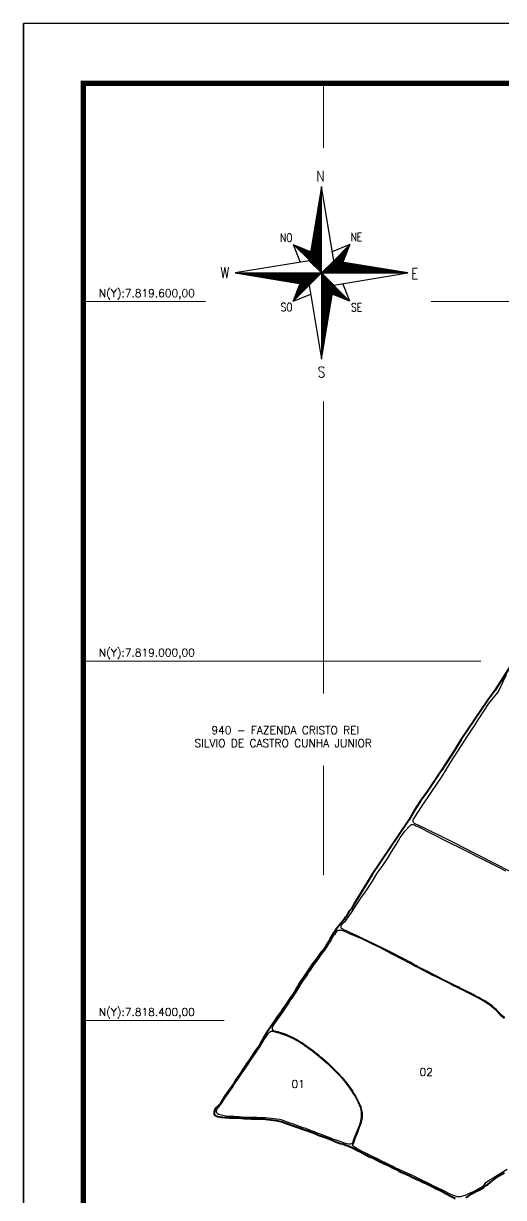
# Model space of a CAD drawing. Extents: x 730299 to 732399, y 7817094 to 7820064.
# Drawn here: x 730299 to 731101, y 7818104 to 7820064 of the extents above; entities that cross this region are included whole.
import ezdxf
from ezdxf.enums import TextEntityAlignment as Align

# ---------------------------------------------------------------- set-up
doc = ezdxf.new("R2010")
doc.units = 0
doc.header["$MEASUREMENT"] = 0
doc.linetypes.add('CONTINUO', pattern=[0])
doc.linetypes.add('LIN0', pattern=[0])
doc.layers.add('0114000352', color=1, linetype='Continuous', lineweight=40)
doc.layers.add('MALHA', color=8, linetype='Continuous', lineweight=13)
for name, color, linetype in [('0114000352001', 5, 'Continuous'), ('0114000352002', 5, 'Continuous'), ('0114000352011', 5, 'Continuous'), ('0114000352012', 5, 'Continuous'), ('CONFRONTANTES', 7, 'Continuous'), ('MARGEM', 7, 'CONTINUO'), ('SETA_NORTE', 3, 'Continuous'), ('TEXTO', 7, 'Continuous')]:
    doc.layers.add(name, color=color, linetype=linetype)
doc.styles.add('ROMANS', font='romans')
doc.styles.add('SIMPLEX', font='simplex', dxfattribs={"height": 0.2})

# ---------------------------------------------------------------- blocks, each defined once
blk = doc.blocks.new('A$C309442C0')
at = {"layer": 'SETA_NORTE', "linetype": 'Continuous'}
h = blk.add_hatch(dxfattribs=at)
h.set_pattern_fill('ANSI31', color=256, scale=0.1375, angle=-90, style=0)
h.set_pattern_definition([(315, (-215853.3434, 13873.16845), (0.3086963042, 0.3086963042), [])])
h.paths.add_polyline_path([(73.46, 97.41), (74.7, 104.95), (60.04, 110.83)])
h = blk.add_hatch(dxfattribs=at)
h.set_pattern_fill('ANSI31', color=256, scale=0.1375, angle=180, style=0)
h.set_pattern_definition([(225, (13869.59828, 216024.21475), (0.3086963042, -0.3086963042), [])])
h.paths.add_polyline_path([(93.84, 97.41), (101.38, 96.17), (107.26, 110.83)])
h = blk.add_hatch(dxfattribs=at)
h.set_pattern_fill('ANSI31', color=256, scale=0.1375, style=0)
h.set_pattern_definition([(45, (-13702.2971, -215849.77324), (-0.3086963042, 0.3086963042), [])])
h.paths.add_polyline_path([(73.46, 77.03), (65.92, 78.27), (60.04, 63.61)])
h = blk.add_hatch(dxfattribs=at)
h.set_pattern_fill('ANSI31', color=256, scale=0.1375, angle=90, style=0)
h.set_pattern_definition([(135, (216020.6446, -13698.72693), (-0.3086963042, -0.3086963042), [])])
h.paths.add_polyline_path([(93.84, 77.03), (92.6, 69.49), (107.26, 63.61)])
for p, q in [((83.23, 156.73), (83.65, 157.15)), ((83.35, 157.49), (83.65, 157.79)), ((83.48, 158.25), (83.65, 158.42)), ((83.6, 159.02), (83.65, 159.06)), ((81.34, 145.29), (83.65, 147.59)), ((81.47, 146.05), (83.65, 148.23)), ((81.59, 146.81), (83.65, 148.87)), ((81.72, 147.58), (83.65, 149.51)), ((81.85, 148.34), (83.65, 150.14)), ((81.97, 149.1), (83.65, 150.78)), ((82.1, 149.86), (83.65, 151.42)), ((82.22, 150.63), (83.65, 152.05)), ((82.35, 151.39), (83.65, 152.69)), ((82.47, 152.15), (83.65, 153.33)), ((82.6, 152.91), (83.65, 153.96)), ((82.73, 153.68), (83.65, 154.6)), ((82.85, 154.44), (83.65, 155.24)), ((82.98, 155.2), (83.65, 155.88)), ((83.1, 155.96), (83.65, 156.51)), ((79.33, 133.09), (83.65, 137.4)), ((79.46, 133.85), (83.65, 138.04)), ((79.59, 134.61), (83.65, 138.68)), ((79.71, 135.37), (83.65, 139.31)), ((79.84, 136.14), (83.65, 139.95)), ((79.96, 136.9), (83.65, 140.59)), ((80.09, 137.66), (83.65, 141.22)), ((80.21, 138.42), (83.65, 141.86)), ((80.34, 139.19), (83.65, 142.5)), ((80.46, 139.95), (83.65, 143.14)), ((80.59, 140.71), (83.65, 143.77)), ((80.72, 141.47), (83.65, 144.41)), ((80.84, 142.24), (83.65, 145.05)), ((80.97, 143), (83.65, 145.68)), ((81.09, 143.76), (83.65, 146.32)), ((81.22, 144.53), (83.65, 146.96)), ((77.45, 121.65), (83.65, 127.85)), ((77.58, 122.41), (83.65, 128.48)), ((77.7, 123.17), (83.65, 129.12)), ((77.83, 123.93), (83.65, 129.76)), ((77.95, 124.7), (83.65, 130.39)), ((78.08, 125.46), (83.65, 131.03)), ((78.2, 126.22), (83.65, 131.67)), ((78.33, 126.98), (83.65, 132.31)), ((78.45, 127.75), (83.65, 132.94)), ((78.58, 128.51), (83.65, 133.58)), ((78.71, 129.27), (83.65, 134.22)), ((78.83, 130.03), (83.65, 134.85)), ((78.96, 130.8), (83.65, 135.49)), ((79.08, 131.56), (83.65, 136.13)), ((79.21, 132.32), (83.65, 136.77)), ((75.44, 109.44), (83.65, 117.65)), ((75.57, 110.21), (83.65, 118.29)), ((75.69, 110.97), (83.65, 118.93)), ((75.82, 111.73), (83.65, 119.57)), ((75.94, 112.49), (83.65, 120.2)), ((76.07, 113.26), (83.65, 120.84)), ((76.19, 114.02), (83.65, 121.48)), ((76.32, 114.78), (83.65, 122.11)), ((76.44, 115.54), (83.65, 122.75)), ((76.57, 116.31), (83.65, 123.39)), ((76.7, 117.07), (83.65, 124.02)), ((76.82, 117.83), (83.65, 124.66)), ((76.95, 118.59), (83.65, 125.3)), ((77.07, 119.36), (83.65, 125.94)), ((77.2, 120.12), (83.65, 126.57)), ((77.32, 120.88), (83.65, 127.21)), ((60.04, 110.83), (74.7, 104.95)), ((60.04, 110.83), (65.92, 96.17)), ((73.56, 98), (83.65, 108.1)), ((73.68, 98.77), (83.65, 108.74)), ((73.81, 99.53), (83.65, 109.37)), ((73.93, 100.29), (83.65, 110.01)), ((74.06, 101.05), (83.65, 110.65)), ((74.18, 101.82), (83.65, 111.28)), ((74.31, 102.58), (83.65, 111.92)), ((74.43, 103.34), (83.65, 112.56)), ((74.56, 104.1), (83.65, 113.19)), ((74.69, 104.87), (83.65, 113.83)), ((74.81, 105.63), (83.65, 114.47)), ((74.94, 106.39), (83.65, 115.11)), ((75.06, 107.16), (83.65, 115.74)), ((75.19, 107.92), (83.65, 116.38)), ((75.31, 108.68), (83.65, 117.02)), ((107.26, 110.83), (92.6, 104.95)), ((107.26, 110.83), (101.38, 96.17)), ((73.53, 97.34), (83.65, 107.46)), ((73.85, 97.02), (83.65, 106.82)), ((74.17, 96.7), (83.65, 106.19)), ((74.49, 96.39), (83.65, 105.55)), ((74.8, 96.07), (83.65, 104.91)), ((75.12, 95.75), (83.65, 104.28)), ((75.44, 95.43), (83.65, 103.64)), ((75.76, 95.11), (83.65, 103)), ((76.08, 94.79), (83.65, 102.37)), ((76.4, 94.47), (83.65, 101.73)), ((76.72, 94.16), (83.65, 101.09)), ((77.03, 93.84), (83.65, 100.45)), ((77.35, 93.52), (83.65, 99.82)), ((77.67, 93.2), (83.65, 99.18)), ((77.99, 92.88), (83.65, 98.54)), ((78.31, 92.56), (83.65, 97.91)), ((78.63, 92.24), (83.65, 97.27)), ((78.94, 91.93), (83.65, 96.63)), ((79.26, 91.61), (83.65, 95.99)), ((79.58, 91.29), (83.65, 95.36)), ((79.9, 90.97), (83.65, 94.72)), ((80.22, 90.65), (83.65, 94.08)), ((80.54, 90.33), (83.65, 93.45)), ((80.86, 90.02), (83.65, 92.81)), ((81.17, 89.7), (83.65, 92.17)), ((81.49, 89.38), (83.65, 91.54)), ((81.81, 89.06), (83.65, 90.9)), ((82.13, 88.74), (83.65, 90.26)), ((82.45, 88.42), (83.65, 89.62)), ((82.77, 88.1), (83.65, 88.99)), ((83.09, 87.79), (83.65, 88.35)), ((83.79, 87.22), (93.97, 97.39)), ((84.43, 87.22), (94.51, 97.3)), ((85.07, 87.22), (95.06, 97.21)), ((85.71, 87.22), (95.61, 97.12)), ((86.34, 87.22), (96.15, 97.03)), ((86.98, 87.22), (96.7, 96.94)), ((87.62, 87.22), (97.25, 96.85)), ((88.25, 87.22), (97.8, 96.76)), ((88.89, 87.22), (98.34, 96.67)), ((89.53, 87.22), (98.89, 96.58)), ((90.17, 87.22), (99.44, 96.49)), ((90.8, 87.22), (99.98, 96.4)), ((91.44, 87.22), (100.53, 96.31)), ((92.08, 87.22), (101.08, 96.22)), ((92.71, 87.22), (101.62, 96.13)), ((93.35, 87.22), (102.17, 96.04)), ((93.99, 87.22), (102.72, 95.95)), ((94.62, 87.22), (103.27, 95.86)), ((95.26, 87.22), (103.81, 95.77)), ((95.9, 87.22), (104.36, 95.68)), ((96.54, 87.22), (104.91, 95.59)), ((97.17, 87.22), (105.45, 95.5)), ((97.81, 87.22), (106, 95.41)), ((98.45, 87.22), (106.55, 95.32)), ((99.08, 87.22), (107.09, 95.23)), ((99.72, 87.22), (107.64, 95.14)), ((100.36, 87.22), (108.19, 95.05)), ((100.99, 87.22), (108.73, 94.96)), ((101.63, 87.22), (109.28, 94.87)), ((102.27, 87.22), (109.83, 94.78)), ((102.91, 87.22), (110.38, 94.69)), ((103.54, 87.22), (110.92, 94.6)), ((104.18, 87.22), (111.47, 94.51)), ((104.82, 87.22), (112.02, 94.42)), ((105.45, 87.22), (112.56, 94.33)), ((106.09, 87.22), (113.11, 94.24)), ((106.73, 87.22), (113.66, 94.15)), ((107.37, 87.22), (114.2, 94.06)), ((108, 87.22), (114.75, 93.97)), ((108.64, 87.22), (115.3, 93.88)), ((109.28, 87.22), (115.84, 93.79)), ((109.91, 87.22), (116.39, 93.7)), ((110.55, 87.22), (116.94, 93.61)), ((111.19, 87.22), (117.49, 93.52)), ((111.82, 87.22), (118.03, 93.43)), ((112.46, 87.22), (118.58, 93.34)), ((113.1, 87.22), (119.13, 93.25)), ((113.74, 87.22), (119.67, 93.16)), ((114.37, 87.22), (120.22, 93.07)), ((115.01, 87.22), (120.77, 92.98)), ((115.65, 87.22), (121.31, 92.89)), ((116.28, 87.22), (121.86, 92.8)), ((116.92, 87.22), (122.41, 92.71)), ((117.56, 87.22), (122.95, 92.62)), ((118.19, 87.22), (123.5, 92.53)), ((118.83, 87.22), (124.05, 92.44)), ((119.47, 87.22), (124.6, 92.35)), ((120.11, 87.22), (125.14, 92.26)), ((120.74, 87.22), (125.69, 92.17)), ((121.38, 87.22), (126.24, 92.08)), ((122.02, 87.22), (126.78, 91.99)), ((122.65, 87.22), (127.33, 91.9)), ((123.29, 87.22), (127.88, 91.81)), ((123.93, 87.22), (128.42, 91.72)), ((124.56, 87.22), (128.97, 91.63)), ((125.2, 87.22), (129.52, 91.54)), ((125.84, 87.22), (130.07, 91.45)), ((126.48, 87.22), (130.61, 91.36)), ((127.11, 87.22), (131.16, 91.27)), ((127.75, 87.22), (131.71, 91.18)), ((128.39, 87.22), (132.25, 91.09)), ((129.02, 87.22), (132.8, 91)), ((129.66, 87.22), (133.35, 90.91)), ((130.3, 87.22), (133.89, 90.82)), ((130.94, 87.22), (134.44, 90.73)), ((131.57, 87.22), (134.99, 90.64)), ((132.21, 87.22), (135.53, 90.55)), ((132.85, 87.22), (136.08, 90.46)), ((133.48, 87.22), (136.63, 90.37)), ((134.12, 87.22), (137.18, 90.28)), ((134.76, 87.22), (137.72, 90.19)), ((135.39, 87.22), (138.27, 90.1)), ((136.03, 87.22), (138.82, 90.01)), ((136.67, 87.22), (139.36, 89.92)), ((137.31, 87.22), (139.91, 89.83)), ((137.94, 87.22), (140.46, 89.74)), ((138.58, 87.22), (141, 89.65)), ((139.22, 87.22), (141.55, 89.56)), ((139.85, 87.22), (142.1, 89.46)), ((140.49, 87.22), (142.64, 89.37)), ((141.13, 87.22), (143.19, 89.28)), ((141.76, 87.22), (143.74, 89.19)), ((142.4, 87.22), (144.29, 89.1)), ((143.04, 87.22), (144.83, 89.01)), ((143.68, 87.22), (145.38, 88.92)), ((144.31, 87.22), (145.93, 88.83)), ((144.95, 87.22), (146.47, 88.74)), ((145.59, 87.22), (147.02, 88.65)), ((146.22, 87.22), (147.57, 88.56)), ((146.86, 87.22), (148.11, 88.47)), ((147.5, 87.22), (148.66, 88.38)), ((148.14, 87.22), (149.21, 88.29)), ((11.78, 87.19), (11.81, 87.22)), ((12.32, 87.1), (12.45, 87.22)), ((12.87, 87.01), (13.08, 87.22)), ((13.42, 86.92), (13.72, 87.22)), ((13.97, 86.83), (14.36, 87.22)), ((14.51, 86.74), (15, 87.22)), ((15.06, 86.65), (15.63, 87.22)), ((15.61, 86.56), (16.27, 87.22)), ((16.15, 86.47), (16.91, 87.22)), ((16.7, 86.38), (17.54, 87.22)), ((17.25, 86.29), (18.18, 87.22)), ((17.79, 86.2), (18.82, 87.22)), ((18.34, 86.11), (19.45, 87.22)), ((18.89, 86.02), (20.09, 87.22)), ((19.43, 85.93), (20.73, 87.22)), ((19.98, 85.84), (21.37, 87.22)), ((20.53, 85.75), (22, 87.22)), ((21.08, 85.66), (22.64, 87.22)), ((21.62, 85.57), (23.28, 87.22)), ((22.17, 85.48), (23.91, 87.22)), ((22.72, 85.39), (24.55, 87.22)), ((23.26, 85.3), (25.19, 87.22)), ((23.81, 85.21), (25.82, 87.22)), ((24.36, 85.12), (26.46, 87.22)), ((24.9, 85.03), (27.1, 87.22)), ((25.45, 84.94), (27.74, 87.22)), ((26, 84.85), (28.37, 87.22)), ((26.54, 84.76), (29.01, 87.22)), ((27.09, 84.67), (29.65, 87.22)), ((27.64, 84.58), (30.28, 87.22)), ((28.19, 84.49), (30.92, 87.22)), ((28.73, 84.4), (31.56, 87.22)), ((29.28, 84.31), (32.2, 87.22)), ((29.83, 84.22), (32.83, 87.22)), ((30.37, 84.12), (33.47, 87.22)), ((30.92, 84.03), (34.11, 87.22)), ((31.47, 83.94), (34.74, 87.22)), ((32.01, 83.85), (35.38, 87.22)), ((32.56, 83.76), (36.02, 87.22)), ((33.11, 83.67), (36.65, 87.22)), ((33.66, 83.58), (37.29, 87.22)), ((34.2, 83.49), (37.93, 87.22)), ((34.75, 83.4), (38.57, 87.22)), ((35.3, 83.31), (39.2, 87.22)), ((35.84, 83.22), (39.84, 87.22)), ((36.39, 83.13), (40.48, 87.22)), ((36.94, 83.04), (41.11, 87.22)), ((37.48, 82.95), (41.75, 87.22)), ((38.03, 82.86), (42.39, 87.22)), ((38.58, 82.77), (43.02, 87.22)), ((39.12, 82.68), (43.66, 87.22)), ((39.67, 82.59), (44.3, 87.22)), ((40.22, 82.5), (44.94, 87.22)), ((40.77, 82.41), (45.57, 87.22)), ((41.31, 82.32), (46.21, 87.22)), ((41.86, 82.23), (46.85, 87.22)), ((42.41, 82.14), (47.48, 87.22)), ((42.95, 82.05), (48.12, 87.22)), ((43.5, 81.96), (48.76, 87.22)), ((44.05, 81.87), (49.4, 87.22)), ((44.59, 81.78), (50.03, 87.22)), ((45.14, 81.69), (50.67, 87.22)), ((45.69, 81.6), (51.31, 87.22)), ((46.23, 81.51), (51.94, 87.22)), ((46.78, 81.42), (52.58, 87.22)), ((47.33, 81.33), (53.22, 87.22)), ((47.88, 81.24), (53.85, 87.22)), ((48.42, 81.15), (54.49, 87.22)), ((48.97, 81.06), (55.13, 87.22)), ((49.52, 80.97), (55.77, 87.22)), ((50.06, 80.88), (56.4, 87.22)), ((50.61, 80.79), (57.04, 87.22)), ((51.16, 80.7), (57.68, 87.22)), ((51.7, 80.61), (58.31, 87.22)), ((52.25, 80.52), (58.95, 87.22)), ((52.8, 80.43), (59.59, 87.22)), ((53.35, 80.34), (60.22, 87.22)), ((53.89, 80.25), (60.86, 87.22)), ((54.44, 80.16), (61.5, 87.22)), ((54.99, 80.07), (62.14, 87.22)), ((55.53, 79.98), (62.77, 87.22)), ((56.08, 79.89), (63.41, 87.22)), ((56.63, 79.8), (64.05, 87.22)), ((57.17, 79.71), (64.68, 87.22)), ((57.72, 79.62), (65.32, 87.22)), ((58.27, 79.53), (65.96, 87.22)), ((58.81, 79.44), (66.59, 87.22)), ((59.36, 79.35), (67.23, 87.22)), ((59.91, 79.26), (67.87, 87.22)), ((83.65, 87.22), (60.04, 63.61)), ((60.46, 79.17), (68.51, 87.22)), ((61, 79.08), (69.14, 87.22)), ((61.55, 78.99), (69.78, 87.22)), ((62.1, 78.9), (70.42, 87.22)), ((62.64, 78.81), (71.05, 87.22)), ((63.19, 78.72), (71.69, 87.22)), ((63.74, 78.63), (72.33, 87.22)), ((64.28, 78.54), (72.97, 87.22)), ((64.83, 78.45), (73.6, 87.22)), ((65.38, 78.36), (74.24, 87.22)), ((65.92, 78.27), (74.88, 87.22)), ((66.47, 78.18), (75.51, 87.22)), ((67.02, 78.09), (76.15, 87.22)), ((67.57, 78), (76.79, 87.22)), ((68.11, 77.91), (77.42, 87.22)), ((68.66, 77.82), (78.06, 87.22)), ((69.21, 77.73), (78.7, 87.22)), ((69.75, 77.64), (79.34, 87.22)), ((70.3, 77.55), (79.97, 87.22)), ((70.85, 77.46), (80.61, 87.22)), ((71.39, 77.37), (81.25, 87.22)), ((71.94, 77.28), (81.88, 87.22)), ((72.49, 77.19), (82.52, 87.22)), ((73.04, 77.1), (83.16, 87.22)), ((83.4, 87.47), (83.65, 87.71)), ((83.65, 87.08), (83.72, 87.15)), ((83.65, 86.44), (84.04, 86.83)), ((83.65, 85.8), (84.36, 86.51)), ((83.65, 85.17), (84.68, 86.19)), ((83.65, 84.53), (85, 85.87)), ((83.65, 83.89), (85.32, 85.56)), ((83.65, 83.25), (85.63, 85.24)), ((83.65, 82.62), (85.95, 84.92)), ((83.65, 81.98), (86.27, 84.6)), ((83.65, 81.34), (86.59, 84.28)), ((83.65, 80.71), (86.91, 83.96)), ((83.65, 80.07), (87.23, 83.64)), ((83.65, 79.43), (87.54, 83.33)), ((83.65, 78.8), (87.86, 83.01)), ((83.65, 78.16), (88.18, 82.69)), ((83.65, 77.52), (88.5, 82.37)), ((83.65, 76.88), (88.82, 82.05)), ((83.65, 76.25), (89.14, 81.73)), ((83.65, 75.61), (89.46, 81.42)), ((83.65, 74.97), (89.77, 81.1)), ((83.65, 74.34), (90.09, 80.78)), ((83.65, 73.7), (90.41, 80.46)), ((83.65, 73.06), (90.73, 80.14)), ((83.65, 72.42), (91.05, 79.82)), ((83.65, 71.79), (91.37, 79.5)), ((83.65, 71.15), (91.69, 79.19)), ((83.65, 70.51), (92, 78.87)), ((83.65, 69.88), (92.32, 78.55)), ((148.77, 87.22), (149.76, 88.2)), ((149.41, 87.22), (150.3, 88.11)), ((150.05, 87.22), (150.85, 88.02)), ((150.68, 87.22), (151.4, 87.93)), ((151.32, 87.22), (151.94, 87.84)), ((151.96, 87.22), (152.49, 87.75)), ((152.59, 87.22), (153.04, 87.66)), ((153.23, 87.22), (153.58, 87.57)), ((153.87, 87.22), (154.13, 87.48)), ((154.51, 87.22), (154.68, 87.39)), ((155.14, 87.22), (155.22, 87.3)), ((60.04, 63.61), (65.92, 78.27)), ((60.04, 63.61), (74.7, 69.49)), ((83.65, 69.24), (92.64, 78.23)), ((83.65, 68.6), (92.96, 77.91)), ((83.65, 67.97), (93.28, 77.59)), ((83.65, 67.33), (93.6, 77.27)), ((83.65, 66.69), (93.81, 76.86)), ((83.65, 66.05), (93.69, 76.09)), ((83.65, 65.42), (93.56, 75.33)), ((83.65, 64.78), (93.44, 74.57)), ((83.65, 64.14), (93.31, 73.8)), ((83.65, 63.51), (93.19, 73.04)), ((83.65, 62.87), (93.06, 72.28)), ((83.65, 62.23), (92.94, 71.52)), ((83.65, 61.6), (92.81, 70.75)), ((83.65, 60.96), (92.68, 69.99)), ((83.65, 60.32), (92.56, 69.23)), ((107.26, 63.61), (92.6, 69.49)), ((107.26, 63.61), (101.38, 78.27)), ((83.65, 59.68), (92.43, 68.47)), ((83.65, 59.05), (92.31, 67.7)), ((83.65, 58.41), (92.18, 66.94)), ((83.65, 57.77), (92.06, 66.18)), ((83.65, 57.14), (91.93, 65.42)), ((83.65, 56.5), (91.8, 64.65)), ((83.65, 55.86), (91.68, 63.89)), ((83.65, 55.22), (91.55, 63.13)), ((83.65, 54.59), (91.43, 62.37)), ((83.65, 53.95), (91.3, 61.6)), ((83.65, 53.31), (91.18, 60.84)), ((83.65, 52.68), (91.05, 60.08)), ((83.65, 52.04), (90.93, 59.31)), ((83.65, 51.4), (90.8, 58.55)), ((83.65, 50.77), (90.67, 57.79)), ((83.65, 50.13), (90.55, 57.03)), ((83.65, 49.49), (90.42, 56.26)), ((83.65, 48.85), (90.3, 55.5)), ((83.65, 48.22), (90.17, 54.74)), ((83.65, 47.58), (90.05, 53.98)), ((83.65, 46.94), (89.92, 53.21)), ((83.65, 46.31), (89.79, 52.45)), ((83.65, 45.67), (89.67, 51.69)), ((83.65, 45.03), (89.54, 50.93)), ((83.65, 44.4), (89.42, 50.16)), ((83.65, 43.76), (89.29, 49.4)), ((83.65, 43.12), (89.17, 48.64)), ((83.65, 42.48), (89.04, 47.87)), ((83.65, 41.85), (88.92, 47.11)), ((83.65, 41.21), (88.79, 46.35)), ((83.65, 40.57), (88.66, 45.59)), ((83.65, 39.94), (88.54, 44.82)), ((83.65, 39.3), (88.41, 44.06)), ((83.65, 38.66), (88.29, 43.3)), ((83.65, 38.02), (88.16, 42.54)), ((83.65, 37.39), (88.04, 41.77)), ((83.65, 36.75), (87.91, 41.01)), ((83.65, 36.11), (87.78, 40.25)), ((83.65, 35.48), (87.66, 39.49)), ((83.65, 34.84), (87.53, 38.72)), ((83.65, 34.2), (87.41, 37.96)), ((83.65, 33.57), (87.28, 37.2)), ((83.65, 32.93), (87.16, 36.43)), ((83.65, 32.29), (87.03, 35.67)), ((83.65, 31.65), (86.91, 34.91)), ((83.65, 31.02), (86.78, 34.15)), ((83.65, 30.38), (86.65, 33.38)), ((83.65, 29.74), (86.53, 32.62)), ((83.65, 29.11), (86.4, 31.86)), ((83.65, 28.47), (86.28, 31.1)), ((83.65, 27.83), (86.15, 30.33)), ((83.65, 27.2), (86.03, 29.57)), ((83.65, 26.56), (85.9, 28.81)), ((83.65, 25.92), (85.77, 28.05)), ((83.65, 25.28), (85.65, 27.28)), ((83.65, 24.65), (85.52, 26.52)), ((83.65, 24.01), (85.4, 25.76)), ((83.65, 23.37), (85.27, 25)), ((83.65, 22.74), (85.15, 24.23)), ((83.65, 22.1), (85.02, 23.47)), ((83.65, 21.46), (84.9, 22.71)), ((83.65, 20.83), (84.77, 21.94)), ((83.65, 20.19), (84.64, 21.18)), ((83.65, 19.55), (84.52, 20.42)), ((83.65, 18.91), (84.39, 19.66)), ((83.65, 18.28), (84.27, 18.89)), ((83.65, 17.64), (84.14, 18.13)), ((83.65, 17), (84.02, 17.37)), ((83.65, 16.37), (83.89, 16.61)), ((83.65, 15.73), (83.76, 15.84))]:
    blk.add_line(p, q, dxfattribs=at)
blk.add_lwpolyline([(93.84, 77.03), (155.72, 87.22), (93.84, 97.41), (83.65, 159.29), (73.46, 97.41), (11.58, 87.22), (73.46, 77.03), (83.65, 15.15)], close=True, dxfattribs=at)
for points in [[(83.65, 87.22), (83.65, 159.29)], [(83.65, 87.22), (73.46, 97.41)], [(83.65, 87.22), (93.84, 97.41)], [(11.58, 87.22), (155.72, 87.22)], [(83.65, 87.22), (73.46, 77.03)], [(83.65, 87.22), (93.84, 77.03)], [(83.65, 87.22), (83.65, 15.15)]]:
    blk.add_lwpolyline(points, dxfattribs=at)
at = {"layer": 'SETA_NORTE', "color": 7, "lineweight": 30, "style": 'ROMANS', "width": 0.8}
for s, height, p in [('N ', 8.938, (79.47, 163.6)), ('NO', 6.875, (49.06, 113.22)), ('NE', 6.875, (107.97, 113.71)), ('W', 8.94, (-0.68, 82.95)), ('E', 8.94, (158.6, 82.11)), ('SO', 6.875, (49.53, 55.28)), ('SE', 6.875, (108.31, 55.02)), ('S', 8.94, (80.57, 0))]:
    blk.add_text(s, height=height, dxfattribs=at).set_placement(p)

msp = doc.modelspace()

# ---------------------------------------------------------------- linework, layer by layer
at = {"layer": '0114000352'}
for points in [[(731112.4, 7818991.5), (731086.4, 7818951.4), (731074.2, 7818934.7), (731052.1, 7818901.8), (731040.5, 7818884.6), (731029.7, 7818869), (731018.8, 7818850.7), (730997.1, 7818817.3), (730973.4, 7818782.2), (730961.5, 7818765.6), (730951.5, 7818749.7), (730942.3, 7818734.1), (730925, 7818708.9), (730881.4, 7818643.5), (730850.8, 7818593.4), (730845.8, 7818585.9), (730842.7, 7818582.2), (730840.6, 7818578.3), (730838.2, 7818574.2), (730836.8, 7818572.1), (730833.7, 7818568.1), (730820.7, 7818551.8), (730818.2, 7818547.8), (730816.8, 7818545.7), (730814.9, 7818542.8), (730810.7, 7818535.6), (730808.6, 7818531.8), (730806.5, 7818528.3), (730804.5, 7818524.8), (730802.7, 7818521.7), (730799.6, 7818517.8), (730797.1, 7818514.9), (730791.8, 7818507.6), (730786.4, 7818500.1), (730781.7, 7818493.7), (730778.2, 7818489), (730772.4, 7818480.3), (730768, 7818473.8), (730764, 7818468.4), (730759.9, 7818462.2), (730756.4, 7818456.2), (730752.9, 7818450.3), (730750.9, 7818446.8), (730748.4, 7818442.4), (730745.5, 7818438.3), (730736.5, 7818425.1), (730733.4, 7818421), (730730.5, 7818416.6), (730728.2, 7818412.4), (730722.7, 7818405.1), (730717.3, 7818397.8), (730714.7, 7818393.9), (730704.1, 7818378.1), (730698.9, 7818369.7), (730694.5, 7818362), (730692.8, 7818358.1), (730690.7, 7818354.6), (730687.7, 7818351.4), (730684.9, 7818347.6), (730682.4, 7818343.6), (730680, 7818339.7), (730675, 7818332.1), (730672.4, 7818328.3), (730667.5, 7818320.8), (730666.5, 7818318.9), (730659.6, 7818308.6), (730655.8, 7818303.3), (730653.1, 7818299.5), (730648.2, 7818291.8), (730645.6, 7818288.1), (730640.7, 7818281.1), (730634.7, 7818272.2), (730631, 7818266.6), (730627.6, 7818261.2), (730623.8, 7818257.4), (730621.4, 7818254.6), (730618.5, 7818251), (730617.4, 7818247.1), (730617.1, 7818243.4), (730617.1, 7818243.4), (730618.7, 7818241.4), (730620.8, 7818240), (730623.4, 7818239.4), (730626, 7818238.9), (730628.7, 7818238.5), (730631.8, 7818238.2), (730635.2, 7818237.9), (730638.9, 7818237.6), (730643.1, 7818237.5), (730647.7, 7818237.3), (730652.3, 7818237.3), (730657.1, 7818237.2), (730662.1, 7818236.9), (730667.6, 7818236.4), (730673.3, 7818236), (730678.9, 7818235.7), (730684.2, 7818235.6), (730689.4, 7818235.4), (730694.2, 7818235.4), (730698.6, 7818235.4), (730702.8, 7818235.2), (730707.3, 7818234.6), (730711.9, 7818234.1), (730716.6, 7818233.6), (730721.2, 7818232.9), (730730.7, 7818230.5), (730735.5, 7818229), (730752.6, 7818222.8), (730770.1, 7818216.8), (730783.4, 7818212), (730791.7, 7818208.4), (730806.4, 7818203.2), (730813.5, 7818200.3), (730823.2, 7818196.2), (730828.4, 7818194.5), (730833.1, 7818193.2), (730837.4, 7818191.9), (730841.2, 7818190.6), (730844.7, 7818189.1), (730848.2, 7818187.2), (730851.6, 7818185.4), (730855.7, 7818183.4), (730860.3, 7818181.2), (730864.6, 7818178.9), (730868.3, 7818176.6), (730871.5, 7818175), (730874.7, 7818173.5), (730878.6, 7818171.9), (730882.4, 7818170.3), (730886, 7818168.5), (730889.7, 7818166.5), (730893.4, 7818164.6), (730897.4, 7818162.6), (730901.9, 7818160.6), (730906.4, 7818158.6), (730910.7, 7818156.5), (730914.8, 7818154.4), (730918.6, 7818152.5), (730921.9, 7818150.9), (730925.3, 7818148.9), (730929.4, 7818146.8), (730934.3, 7818144.7), (730939.2, 7818142.6), (730943.8, 7818140.6), (730948.1, 7818138.4), (730952, 7818136.3), (730956.3, 7818134.4), (730960.7, 7818132.4), (730965.6, 7818130.1), (730970.1, 7818128), (730974.7, 7818125.8), (730979.1, 7818123.6), (730983.5, 7818121.4), (730987.6, 7818119.2), (730991.6, 7818117.5), (730995.4, 7818115.7), (730999.1, 7818113.7), (731002.8, 7818111.6), (731006.5, 7818109.8), (731010.2, 7818107.9), (731013.9, 7818106.2), (731017, 7818104.4), (731019.8, 7818102.8)], [(731037.5, 7818104.2), (731040.7, 7818106.1), (731044, 7818108.1), (731047.3, 7818110.4), (731054.2, 7818114.1), (731061.3, 7818117.4), (731064.4, 7818119.2), (731067.1, 7818121.1), (731072.3, 7818125), (731074.9, 7818126.7), (731084.5, 7818134.1), (731086.7, 7818136), (731090.2, 7818138.5), (731093.9, 7818141), (731097.9, 7818143.4), (731101.9, 7818146.2)]]:
    msp.add_lwpolyline(points, dxfattribs=at)
at = {"layer": '0114000352001'}
msp.add_lwpolyline([(730841.7, 7818193.5), (730838.7, 7818194.1), (730835.2, 7818195.1), (730831, 7818196.5), (730821.5, 7818199.8), (730816.7, 7818201.4), (730812.1, 7818203.1), (730807.8, 7818205.1), (730803.4, 7818206.8), (730799.2, 7818208.3), (730794.7, 7818210.1), (730790, 7818211.8), (730785.1, 7818213.7), (730775.4, 7818217.4), (730770.7, 7818219.3), (730766, 7818220.8), (730761.4, 7818222.5), (730756.8, 7818223.9), (730752.6, 7818225.5), (730748.5, 7818227.1), (730744.3, 7818228.6), (730739.9, 7818230.3), (730735.4, 7818231.8), (730730.9, 7818233.2), (730726.3, 7818234.4), (730721.7, 7818235.3), (730717.1, 7818235.9), (730712.3, 7818236.4), (730707.5, 7818236.9), (730702.7, 7818237.2), (730698, 7818237.5), (730693.3, 7818237.5), (730688.6, 7818237.6), (730683.7, 7818237.8), (730673.5, 7818238.1), (730668.4, 7818238.1), (730663.8, 7818238.4), (730659.2, 7818238.8), (730654.6, 7818239.1), (730650.4, 7818239.3), (730646.7, 7818239.5), (730642.9, 7818239.7), (730639.7, 7818239.8), (730637, 7818240.1), (730634, 7818240.5), (730627, 7818242.2), (730624.3, 7818243), (730622.5, 7818244.6), (730621.4, 7818246.6), (730621, 7818248.6), (730621.5, 7818250.6), (730623, 7818253), (730625.2, 7818255.8), (730627.7, 7818259.2), (730630.4, 7818263.1), (730632.8, 7818266.8), (730635.3, 7818270.4), (730638, 7818274.2), (730641, 7818278.6), (730644.3, 7818283.3), (730647.6, 7818288), (730650.8, 7818292.8), (730654, 7818297.7), (730657.2, 7818302.6), (730660.5, 7818307.4), (730663.9, 7818312.2), (730670.5, 7818322), (730680.3, 7818336.3), (730686.8, 7818345.8), (730689.9, 7818350.5), (730693, 7818355), (730695.9, 7818359.6), (730698.5, 7818364), (730701, 7818368.1), (730705.6, 7818375.4), (730707.6, 7818378.3), (730709.6, 7818380.6), (730711.2, 7818381.6), (730712.6, 7818382), (730713.8, 7818382), (730715.5, 7818381.8), (730720.9, 7818380.5), (730725.2, 7818379.2), (730729.7, 7818377.7), (730738, 7818374.6), (730741.7, 7818373), (730745.4, 7818371.3), (730749.2, 7818369.7), (730752.9, 7818367.8), (730756.6, 7818366), (730760.1, 7818363.9), (730763.3, 7818361.7), (730766.5, 7818359.5), (730774.8, 7818353.8), (730777.2, 7818351.9), (730779.9, 7818350), (730782.7, 7818347.8), (730785.7, 7818345.5), (730788.8, 7818342.8), (730792.2, 7818340.1), (730795.4, 7818337.3), (730799.2, 7818334.4), (730806.6, 7818327.8), (730809.4, 7818325.2), (730812.9, 7818321.8), (730817.5, 7818317.1), (730820.8, 7818313.8), (730824.2, 7818310.1), (730827.5, 7818306.7), (730830.8, 7818302.9), (730836.5, 7818296.1), (730838.8, 7818293.2), (730841.3, 7818290), (730844, 7818286.4), (730846.3, 7818282.9), (730850.1, 7818276.8), (730851.4, 7818274.7), (730852.5, 7818272.9), (730855.4, 7818267.5), (730857.6, 7818263.1), (730859.5, 7818258.8), (730861, 7818254.9), (730862.1, 7818250.9), (730862.9, 7818246.9), (730862.9, 7818243), (730862.6, 7818238.9), (730862.2, 7818234.8), (730861.5, 7818230.9), (730860.6, 7818227.4), (730859.2, 7818223.7), (730857.5, 7818220), (730856.1, 7818216.4), (730854.7, 7818212.5), (730853.4, 7818209), (730851.9, 7818205.8), (730850.5, 7818202.5), (730849.6, 7818199.9), (730849, 7818197.7), (730848.1, 7818195.7), (730846.7, 7818194.1), (730844.6, 7818193.3), (730843.7, 7818193.3)], close=True, dxfattribs=at)
at = {"layer": '0114000352002'}
msp.add_lwpolyline([(731101.4, 7818402.9), (731097.4, 7818407.3), (731093.3, 7818411.6), (731089.2, 7818415.8), (731084.9, 7818419.5), (731080.5, 7818423.2), (731076, 7818426.5), (731071.4, 7818429.5), (731066.8, 7818432.5), (731056.6, 7818438), (731051.2, 7818440.9), (731045.4, 7818443.8), (731039.6, 7818446.8), (731033.7, 7818449.8), (731027.8, 7818452.7), (731021.9, 7818455.7), (731016, 7818458.5), (731010.2, 7818461.4), (730993.5, 7818470), (730988, 7818472.6), (730982.2, 7818475.1), (730976.3, 7818478.2), (730964.4, 7818484.4), (730958.5, 7818487.5), (730952.6, 7818490.6), (730947, 7818493.6), (730941.4, 7818496.5), (730930.6, 7818502.4), (730919, 7818508.5), (730912.6, 7818511.7), (730906.1, 7818515.1), (730899.8, 7818518.3), (730893.8, 7818521.5), (730887.8, 7818524.5), (730881.9, 7818527.2), (730876.1, 7818529.9), (730870.4, 7818532.7), (730864.9, 7818535.5), (730859.2, 7818537.9), (730853.2, 7818540.4), (730847, 7818543.1), (730841.3, 7818545.8), (730836.5, 7818548.1), (730832.8, 7818549.3), (730830.3, 7818549.8), (730828.2, 7818550), (730826, 7818550.2), (730823.8, 7818549.8), (730821.8, 7818548.6), (730820.2, 7818546.8), (730819.1, 7818544.7), (730818, 7818543.1), (730816.8, 7818541.5), (730814.5, 7818537.7), (730813, 7818535.6), (730811.4, 7818532.8), (730809.5, 7818529.6), (730807.2, 7818525.8), (730804.9, 7818522.1), (730802.6, 7818518.7), (730799.8, 7818515.2), (730797.1, 7818511.7), (730794.3, 7818508), (730791.8, 7818504.4), (730789.3, 7818500.4), (730786.7, 7818496.6), (730783.9, 7818493.1), (730781.4, 7818489.9), (730777.4, 7818484.1), (730775.6, 7818481), (730773.5, 7818477.7), (730771.3, 7818474.3), (730769, 7818471), (730766.5, 7818467.8), (730764.2, 7818464.6), (730762, 7818461.1), (730758.1, 7818454.4), (730756.5, 7818451.5), (730755, 7818448.6), (730752.8, 7818445.5), (730750.1, 7818441.7), (730744.9, 7818434.1), (730742.7, 7818430.5), (730740.3, 7818426.9), (730737.7, 7818422.9), (730735, 7818418.5), (730731.7, 7818414.2), (730728.7, 7818410), (730725.7, 7818405.9), (730722.9, 7818401.9), (730720.3, 7818397.9), (730717.7, 7818394.3), (730715.8, 7818391.4), (730714.6, 7818389.2), (730714.2, 7818387.3), (730714.4, 7818385.4), (730715.5, 7818383.9), (730717.4, 7818382.8), (730720.1, 7818382.2), (730723, 7818381.4), (730726.4, 7818380.5), (730730, 7818379.3), (730733.9, 7818377.9), (730737.8, 7818376.5), (730741.6, 7818374.9), (730745.1, 7818373), (730749, 7818371.2), (730752.9, 7818369.2), (730756.6, 7818367.3), (730760.6, 7818364.9), (730764.6, 7818362.4), (730768.4, 7818359.7), (730772, 7818357.1), (730775.6, 7818354.6), (730779, 7818352.1), (730782.4, 7818349.5), (730785.6, 7818347), (730788.5, 7818344.6), (730791.5, 7818342.3), (730794.3, 7818339.9), (730797.4, 7818337.4), (730803.6, 7818331.9), (730806.9, 7818329.1), (730810, 7818326.2), (730813.1, 7818323.2), (730816, 7818320.3), (730819, 7818317.4), (730821.6, 7818314.6), (730824.1, 7818312), (730826.4, 7818309.2), (730828.7, 7818306.9), (730830.8, 7818304.7), (730833.2, 7818301.8), (730836.1, 7818298.5), (730838.8, 7818295.1), (730841.3, 7818291.6), (730843.8, 7818288.4), (730848.7, 7818281.2), (730850.8, 7818277.7), (730852.8, 7818274.8), (730856.3, 7818268.4), (730858.5, 7818264), (730860.4, 7818259.5), (730862, 7818255.5), (730863, 7818251.9), (730863.8, 7818248.7), (730864.3, 7818245.6), (730864.5, 7818242.7), (730864.4, 7818239.1), (730863.9, 7818234.7), (730862.8, 7818230.1), (730861.4, 7818225.5), (730859.6, 7818220.9), (730857.7, 7818215.9), (730855.9, 7818211), (730854, 7818206.4), (730852.4, 7818202.1), (730850.9, 7818198.3), (730849.9, 7818195), (730848, 7818191.9), (730849.5, 7818190.8), (730851.2, 7818189.3), (730853.4, 7818187.6), (730856.2, 7818186), (730859.9, 7818184), (730864.1, 7818181.6), (730868.7, 7818179.2), (730873.5, 7818177), (730882.3, 7818172.8), (730887, 7818170.6), (730891.7, 7818168.1), (730896.5, 7818165.7), (730901.6, 7818163.5), (730910.9, 7818158.9), (730915.6, 7818156.5), (730920.3, 7818154), (730924.7, 7818152.1), (730928.8, 7818150.2), (730933.1, 7818148.3), (730937.7, 7818146.1), (730942.8, 7818143.7), (730947.8, 7818141.4), (730952.4, 7818139.1), (730956.8, 7818137), (730961.2, 7818134.9), (730966, 7818132.5), (730970.9, 7818130.4), (730975.5, 7818128.1), (730984.7, 7818123.4), (730989.5, 7818121.2), (730999.1, 7818116.6), (731003.8, 7818114.2), (731008.7, 7818111.4), (731013.8, 7818109.1), (731018.6, 7818107.4), (731022.5, 7818106.2), (731025.9, 7818105.8), (731029.1, 7818106.1), (731032.7, 7818106.9), (731036.5, 7818108.1), (731040.5, 7818110), (731045, 7818112.1), (731049.4, 7818114), (731053.8, 7818116.1), (731058.2, 7818118.5), (731062.5, 7818120.9), (731066, 7818123.3), (731068.6, 7818125.8), (731071.2, 7818129.2), (731075.1, 7818132.2), (731079.1, 7818134.8), (731083.3, 7818137.2), (731087.7, 7818140), (731092.1, 7818142.9), (731096.8, 7818145.7), (731106.4, 7818151.6)], dxfattribs=at)
at = {"layer": '0114000352011'}
msp.add_lwpolyline([(731102.8, 7818404), (731099.1, 7818407.8), (731095.6, 7818411.2), (731092.2, 7818414.4), (731088.9, 7818417.7), (731085.1, 7818421), (731081.3, 7818424.3), (731077.2, 7818427.4), (731072.8, 7818430.3), (731068.4, 7818433), (731063.8, 7818435.6), (731059.2, 7818438.2), (731054.5, 7818440.7), (731049.7, 7818443.3), (731044.6, 7818445.9), (731039.6, 7818448.4), (731034.5, 7818450.9), (731029.5, 7818453.4), (731024.6, 7818455.9), (731019.6, 7818458.4), (731009.5, 7818463.2), (730999.3, 7818468.5), (730989.1, 7818473.6), (730979.1, 7818478.9), (730974, 7818481.4), (730968.9, 7818484), (730963.8, 7818486.5), (730958.8, 7818489.1), (730953.9, 7818491.7), (730949.2, 7818494.4), (730944.5, 7818497), (730935.2, 7818502.1), (730925.4, 7818507), (730915.4, 7818512.2), (730905.6, 7818517.3), (730895.7, 7818522.1), (730890.5, 7818524.6), (730885.2, 7818527.3), (730874.4, 7818532.4), (730864, 7818537.4), (730854.1, 7818542.1), (730845.2, 7818546.3), (730838.3, 7818549.3), (730835.1, 7818550.8), (730832.9, 7818551.8), (730831.3, 7818552.6), (730830.2, 7818553.6), (730829.5, 7818554.9), (730829.3, 7818556.3), (730829.6, 7818557.8), (730830.1, 7818559.1), (730831.1, 7818560.6), (730832.8, 7818562.5), (730834.2, 7818563.8), (730835.8, 7818565.2), (730837.7, 7818567.3), (730841.8, 7818572.9), (730845.5, 7818578.5), (730849, 7818583.6), (730853.5, 7818590.7), (730858.3, 7818598), (730862.9, 7818605), (730868.4, 7818612.6), (730873.2, 7818619.4), (730877.4, 7818625.6), (730881.5, 7818632.5), (730885.4, 7818639.1), (730889.6, 7818645.7), (730894.3, 7818652.3), (730899, 7818658.6), (730903.5, 7818665.1), (730907.7, 7818672.1), (730912, 7818678.8), (730916.3, 7818685.7), (730920.6, 7818692.8), (730924.4, 7818699.3), (730928, 7818705.2), (730931.9, 7818710.6), (730935.9, 7818715.8), (730940, 7818720.6), (730941.8, 7818722.8), (730943.3, 7818724.4), (730944.6, 7818725.6), (730945.7, 7818726.4), (730946.7, 7818727), (730948.1, 7818727.3), (730949.7, 7818727.1), (730951.7, 7818726.3), (730954.3, 7818725), (730957.3, 7818723.5), (730964, 7818720.3), (730974.4, 7818715), (730986.7, 7818708.7), (730999.9, 7818702.1), (731013.3, 7818695.5), (731026.8, 7818688.7), (731040.1, 7818681.9), (731053.3, 7818675.2), (731066.3, 7818668.8), (731078.7, 7818662.6), (731091.2, 7818656.3), (731104, 7818649.9)], dxfattribs=at)
at = {"layer": '0114000352012'}
msp.add_lwpolyline([(731125.5, 7818641.5), (731090.2, 7818659.7), (731051.3, 7818679.3), (731019.1, 7818695.7), (731004.5, 7818702.9), (730969.4, 7818720.4), (730959.1, 7818725.3), (730952.7, 7818728.1), (730951.6, 7818728.9), (730950.7, 7818729.9), (730950.2, 7818730.7), (730949.8, 7818731.6), (730949.6, 7818732.8), (730949.5, 7818734), (730949.7, 7818734.9), (730950.1, 7818735.7), (730953.4, 7818740.9), (730962.5, 7818755), (730979.5, 7818780.5), (730996.2, 7818805.1), (731005.5, 7818819.2), (731011.9, 7818830.3), (731029.1, 7818857.4), (731041.3, 7818876.1), (731051.5, 7818891.4), (731058.3, 7818901.6), (731076.1, 7818928.8), (731091, 7818947.5), (731094.1, 7818953.3), (731099.5, 7818964.7), (731105.5, 7818977.6)], dxfattribs=at)
at = {"layer": 'MALHA'}
for points in [[(730800, 7819856.7), (730800, 7819964.4)], [(730398.7, 7819600), (730602.7, 7819600)], [(730979.9, 7819600), (731786.4, 7819600)], [(730800, 7818945.9), (730800, 7819433.2)], [(730398.7, 7819000), (731062.8, 7819000)], [(730800, 7818642.2), (730800, 7818824.8)], [(730398.7, 7818400), (730633.9, 7818400)]]:
    msp.add_lwpolyline(points, dxfattribs=at)
at = {"layer": 'MARGEM', "color": 174, "linetype": 'LIN0'}
msp.add_line((730298.7, 7817094.4), (730298.7, 7820064.4), dxfattribs=at)
at = {"layer": 'MARGEM', "color": 174, "linetype": 'LIN0', "flags": 128}
msp.add_lwpolyline([(732398.7, 7817094.4), (732398.7, 7820064.4), (730298.7, 7820064.4), (730298.7, 7817094.4)], close=True, dxfattribs=at)
at = {"layer": 'MARGEM', "color": 174, "linetype": 'LIN0', "const_width": 9.09, "flags": 128}
msp.add_lwpolyline([(732298.7, 7817428.8), (732298.7, 7819964.4), (730398.7, 7819964.4), (730398.7, 7817428.8)], close=True, dxfattribs=at)

# ---------------------------------------------------------------- block references
at = {"layer": 'SETA_NORTE', "linetype": 'ByBlock', "xscale": 2, "yscale": 2, "zscale": 2}
msp.add_blockref('A$C309442C0', (730629.2, 7819473.5), dxfattribs=at)

# ---------------------------------------------------------------- texts
at = {"layer": 'CONFRONTANTES', "color": 7, "linetype": 'Continuous', "style": 'SIMPLEX'}
for s, p in [('940 - FAZENDA CRISTO REI', (730613, 7818878, 225.5)), ('SILVIO DE CASTRO CUNHA JUNIOR', (730584.5, 7818856.3, 225.5))]:
    msp.add_text(s, height=13, dxfattribs=at).set_placement(p)
at = {"layer": 'MALHA', "style": 'SIMPLEX'}
for s, p in [('N(Y):7.819.600,00', (730504.8, 7819614.1)), ('N(Y):7.819.000,00', (730504.8, 7819014.1)), ('N(Y):7.818.400,00', (730504.8, 7818414.1))]:
    msp.add_text(s, height=13, dxfattribs=at).set_placement(p, align=Align.MIDDLE_CENTER)
at = {"layer": 'TEXTO', "color": 7, "style": 'SIMPLEX'}
for s, p in [('02', (730960, 7818307.4)), ('01', (730746.3, 7818287.4, 225.5))]:
    msp.add_text(s, height=13, dxfattribs=at).set_placement(p)

doc.saveas('drawing.dxf')
